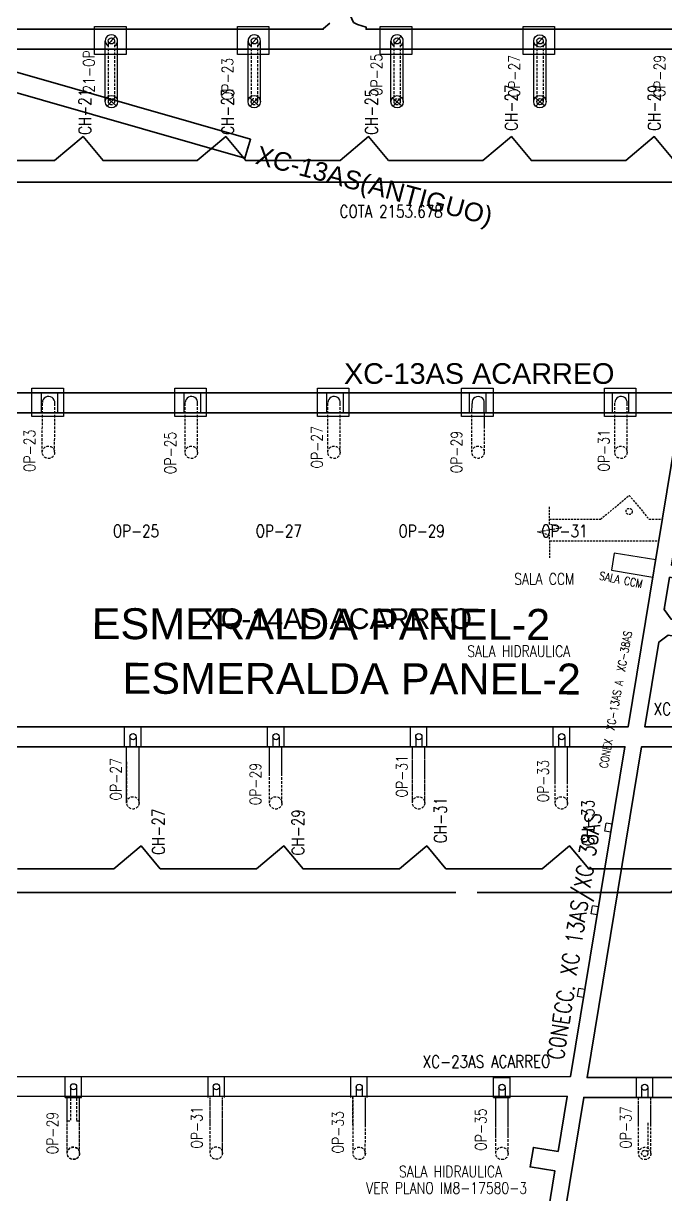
# Model space of a CAD drawing. Header units: millimetres. Extents: x -28 to 1943, y -5245 to 2752.
# Drawn here: x 1180.9 to 1336.6, y -2316.4 to -2032.4 of the extents above; entities that cross this region are included whole.
import ezdxf
from ezdxf.enums import TextEntityAlignment as Align

# ---------------------------------------------------------------- set-up
doc = ezdxf.new("R2010")
doc.units = ezdxf.units.MM
doc.linetypes.add('DASHED', pattern=[0.75, 0.5, -0.25])
doc.linetypes.add('HIDDEN', pattern=[0.375, 0.25, -0.125])
doc.styles.add('ARIAL', font='arial.ttf')
doc.styles.add('ROMANS', font='romans.shx', dxfattribs={"width": 0.8})

msp = doc.modelspace()

# ---------------------------------------------------------------- linework, layer by layer
at = {"linetype": 'Continuous'}
msp.add_line((1253.603, -2033.835), (999.477, -2033.835), dxfattribs=at)
for p, q in [((1198.153, -2039.962), (1198.153, -2033.138)), ((1198.153, -2033.138), (1205.794, -2033.138)), ((1205.794, -2033.138), (1205.794, -2039.962)), ((1200.719, -2051.373), (1200.719, -2036.633)), ((1203.719, -2051.373), (1203.719, -2036.633)), ((1235.36, -2051.372), (1235.36, -2036.633)), ((1238.36, -2051.372), (1238.36, -2036.633)), ((1270.001, -2051.401), (1270.001, -2036.633)), ((1273.001, -2051.401), (1273.001, -2036.633)), ((1304.642, -2051.371), (1304.642, -2036.633)), ((1307.642, -2051.371), (1307.642, -2036.633)), ((1205.794, -2039.962), (1198.153, -2039.962)), ((1309.717, -2039.962), (1302.076, -2039.962)), ((1201.096, -2050.38), (1203.342, -2052.367)), ((1201.225, -2052.497), (1203.213, -2050.25)), ((1235.737, -2050.379), (1237.983, -2052.366)), ((1235.866, -2052.496), (1237.854, -2050.249)), ((1270.378, -2050.408), (1272.624, -2052.395)), ((1270.507, -2052.525), (1272.495, -2050.278)), ((1305.019, -2050.378), (1307.265, -2052.365)), ((1305.148, -2052.495), (1307.136, -2050.248)), ((1240.577, -2214.597), (1240.577, -2207.782)), ((1240.577, -2214.597), (1240.577, -2207.782)), ((1243.577, -2214.597), (1243.577, -2207.782)), ((1243.577, -2214.597), (1243.577, -2207.782)), ((1226.919, -2290.224), (1226.919, -2292.445)), ((1228.419, -2290.224), (1228.419, -2292.445)), ((1261.56, -2290.322), (1261.56, -2292.543)), ((1263.06, -2290.322), (1263.06, -2292.542)), ((1296.201, -2290.322), (1296.201, -2292.54)), ((1297.701, -2290.322), (1297.701, -2292.54)), ((1330.815, -2290.33), (1330.815, -2292.782)), ((1332.315, -2290.33), (1332.315, -2292.782)), ((1191.502, -2298.457), (1191.502, -2292.805)), ((1194.502, -2298.457), (1194.502, -2292.804))]:
    msp.add_line(p, q)
at = {"color": 7, "linetype": 'Continuous'}
for p, q in [((1201.225, -2037.757), (1203.213, -2035.51)), ((1232.794, -2039.962), (1232.794, -2033.138)), ((1232.794, -2033.138), (1240.435, -2033.138)), ((1235.866, -2037.757), (1237.854, -2035.51)), ((1240.435, -2033.138), (1240.435, -2039.962)), ((1267.435, -2039.962), (1267.435, -2033.138)), ((1267.435, -2033.138), (1275.076, -2033.138)), ((1270.507, -2037.757), (1272.495, -2035.51)), ((1275.076, -2033.138), (1275.076, -2039.962)), ((1240.435, -2039.962), (1232.794, -2039.962)), ((1275.076, -2039.962), (1267.435, -2039.962)), ((1235.915, -2060.452), (1234.595, -2065.067)), ((1235.255, -2062.76), (1235.915, -2060.452)), ((1235.255, -2062.76), (1235.915, -2060.452)), ((1336.327, -2174.291), (1336.291, -2174.509)), ((1206.72, -2205.348), (1206.72, -2207.782)), ((1208.22, -2205.348), (1208.22, -2207.782)), ((1241.389, -2205.348), (1241.389, -2207.782)), ((1242.889, -2205.348), (1242.889, -2207.782)), ((1276.03, -2205.348), (1276.03, -2207.782)), ((1277.53, -2205.348), (1277.53, -2207.782)), ((1310.671, -2205.348), (1310.671, -2207.782)), ((1312.171, -2205.348), (1312.171, -2207.782)), ((1192.278, -2290.224), (1192.278, -2292.547)), ((1193.778, -2290.224), (1193.778, -2292.547))]:
    msp.add_line(p, q, dxfattribs=at)
at = {"color": 7}
for p, q in [((1302.076, -2039.962), (1302.076, -2033.138)), ((1302.076, -2033.138), (1309.717, -2033.138)), ((1305.148, -2037.757), (1307.136, -2035.51)), ((1309.717, -2033.138), (1309.717, -2039.962)), ((1182.937, -2127.675), (1182.937, -2120.851)), ((1182.937, -2120.851), (1190.578, -2120.851)), ((1190.578, -2120.851), (1190.578, -2127.675)), ((1217.587, -2127.675), (1217.587, -2120.851)), ((1217.587, -2120.851), (1225.228, -2120.851)), ((1225.228, -2120.851), (1225.228, -2127.675)), ((1252.174, -2127.675), (1252.174, -2120.851)), ((1252.174, -2120.851), (1259.815, -2120.851)), ((1259.815, -2120.851), (1259.815, -2127.675)), ((1287.124, -2127.675), (1287.124, -2120.851)), ((1287.124, -2120.851), (1294.765, -2120.851)), ((1294.765, -2120.851), (1294.765, -2127.675)), ((1321.769, -2127.675), (1321.769, -2120.851)), ((1321.769, -2120.851), (1329.411, -2120.851)), ((1329.411, -2120.851), (1329.411, -2127.675)), ((1323.733, -2126.772), (1323.733, -2121.972)), ((1327.733, -2126.772), (1327.733, -2121.972)), ((1289.651, -2126.782), (1289.673, -2124.53)), ((1292.651, -2126.782), (1292.65, -2124.53)), ((1190.578, -2127.675), (1182.937, -2127.675)), ((1225.228, -2127.675), (1217.587, -2127.675)), ((1259.815, -2127.675), (1252.174, -2127.675)), ((1294.765, -2127.675), (1287.124, -2127.675)), ((1292.651, -2126.782), (1292.651, -2129.983)), ((1329.411, -2127.675), (1321.769, -2127.675))]:
    msp.add_line(p, q, dxfattribs=at)
at = {"color": 8, "linetype": 'HIDDEN', "ltscale": 2.5}
for p, q in [((1201.469, -2036.633), (1201.469, -2051.373)), ((1202.969, -2036.633), (1202.969, -2051.373)), ((1236.11, -2036.632), (1236.11, -2051.372)), ((1237.61, -2036.632), (1237.61, -2051.372)), ((1270.751, -2036.633), (1270.751, -2051.401)), ((1272.251, -2036.633), (1272.251, -2051.401)), ((1305.392, -2036.631), (1305.392, -2051.371)), ((1306.892, -2036.631), (1306.892, -2051.371)), ((1185.45, -2136.382), (1185.475, -2124.346)), ((1188.45, -2136.39), (1188.465, -2124.346)), ((1220.1, -2136.382), (1220.125, -2124.346)), ((1223.1, -2136.39), (1223.115, -2124.346)), ((1254.702, -2136.382), (1254.702, -2124.346)), ((1257.702, -2136.382), (1257.702, -2124.346)), ((1324.292, -2136.382), (1324.317, -2124.346)), ((1327.292, -2136.382), (1327.307, -2124.346)), ((1289.637, -2136.382), (1289.651, -2126.782)), ((1292.651, -2129.983), (1292.624, -2136.28)), ((1205.938, -2221.465), (1205.908, -2207.782)), ((1205.938, -2221.465), (1205.908, -2207.782)), ((1205.938, -2221.465), (1205.908, -2207.782)), ((1208.908, -2221.467), (1208.908, -2207.782)), ((1208.908, -2221.467), (1208.908, -2207.782)), ((1208.908, -2221.467), (1208.908, -2207.782)), ((1240.577, -2221.431), (1240.577, -2207.782)), ((1243.577, -2221.431), (1243.577, -2207.782)), ((1275.218, -2221.208), (1275.218, -2207.782)), ((1275.218, -2216.306), (1275.218, -2207.782)), ((1275.218, -2216.306), (1275.218, -2207.782)), ((1278.218, -2221.208), (1278.218, -2207.782)), ((1278.218, -2216.306), (1278.218, -2207.782)), ((1278.218, -2216.306), (1278.218, -2207.782)), ((1309.859, -2221.543), (1309.859, -2207.782)), ((1309.859, -2216.306), (1309.859, -2207.782)), ((1309.859, -2216.306), (1309.859, -2207.782)), ((1312.859, -2221.543), (1312.859, -2207.782)), ((1312.859, -2216.306), (1312.859, -2207.782)), ((1312.859, -2216.306), (1312.859, -2207.782)), ((1240.577, -2221.431), (1240.577, -2214.607)), ((1240.577, -2221.431), (1240.577, -2214.607)), ((1243.577, -2221.431), (1243.577, -2214.607)), ((1243.577, -2221.431), (1243.577, -2214.607)), ((1275.218, -2221.389), (1275.218, -2216.306)), ((1275.218, -2221.389), (1275.218, -2216.306)), ((1278.218, -2221.387), (1278.218, -2216.306)), ((1278.218, -2221.387), (1278.218, -2216.306)), ((1309.859, -2221.543), (1309.859, -2216.306)), ((1309.859, -2221.543), (1309.859, -2216.306)), ((1312.859, -2221.543), (1312.859, -2216.306)), ((1312.859, -2221.543), (1312.859, -2216.306)), ((1192.278, -2290.224), (1192.278, -2298.457)), ((1193.778, -2290.224), (1193.778, -2298.457)), ((1226.143, -2306.285), (1226.143, -2292.805)), ((1226.143, -2299.532), (1226.143, -2292.805)), ((1226.143, -2299.532), (1226.143, -2292.805)), ((1229.143, -2306.284), (1229.143, -2292.804)), ((1229.143, -2299.531), (1229.143, -2292.804)), ((1229.143, -2299.531), (1229.143, -2292.804)), ((1260.813, -2306.38), (1260.806, -2292.543)), ((1260.81, -2299.603), (1260.81, -2292.838)), ((1260.81, -2299.603), (1260.81, -2292.838)), ((1263.795, -2306.567), (1263.825, -2292.542)), ((1263.81, -2299.603), (1263.81, -2292.84)), ((1263.81, -2299.603), (1263.81, -2292.84)), ((1295.425, -2306.382), (1295.425, -2292.54)), ((1295.425, -2296.497), (1295.425, -2292.866)), ((1295.425, -2296.497), (1295.425, -2292.866)), ((1298.425, -2306.382), (1298.425, -2292.54)), ((1298.425, -2296.497), (1298.425, -2292.869)), ((1298.425, -2296.497), (1298.425, -2292.869)), ((1330.066, -2306.42), (1330.066, -2292.782)), ((1330.066, -2295.284), (1330.066, -2292.88)), ((1330.066, -2295.284), (1330.066, -2292.88)), ((1333.065, -2306.382), (1333.067, -2292.782)), ((1333.066, -2295.284), (1333.066, -2292.88)), ((1333.066, -2295.284), (1333.066, -2292.88)), ((1295.425, -2301.921), (1295.425, -2296.497)), ((1295.425, -2301.921), (1295.425, -2296.497)), ((1298.425, -2301.921), (1298.425, -2296.497)), ((1298.425, -2301.921), (1298.425, -2296.497)), ((1330.066, -2299.18), (1330.066, -2295.284)), ((1330.066, -2299.18), (1330.066, -2295.284)), ((1333.066, -2299.18), (1333.066, -2295.284)), ((1333.066, -2299.18), (1333.066, -2295.284)), ((1191.502, -2306.402), (1191.502, -2298.457)), ((1191.502, -2298.457), (1192.278, -2298.457)), ((1191.502, -2306.298), (1191.502, -2298.457)), ((1191.502, -2298.457), (1192.278, -2298.457)), ((1191.502, -2306.298), (1191.502, -2298.457)), ((1191.502, -2298.457), (1192.278, -2298.457)), ((1193.778, -2298.457), (1194.502, -2298.457)), ((1193.778, -2298.457), (1194.502, -2298.457)), ((1193.778, -2298.457), (1194.502, -2298.457)), ((1194.502, -2306.402), (1194.502, -2298.457)), ((1194.502, -2306.257), (1194.502, -2298.457)), ((1194.502, -2306.257), (1194.502, -2298.457)), ((1226.147, -2306.308), (1226.143, -2299.532)), ((1226.147, -2306.308), (1226.143, -2299.532)), ((1229.128, -2306.495), (1229.143, -2299.531)), ((1229.128, -2306.495), (1229.143, -2299.531)), ((1260.813, -2306.38), (1260.81, -2299.603)), ((1260.813, -2306.38), (1260.81, -2299.603)), ((1260.813, -2306.38), (1260.81, -2299.603)), ((1263.795, -2306.567), (1263.81, -2299.603)), ((1263.795, -2306.567), (1263.81, -2299.603)), ((1263.795, -2306.567), (1263.81, -2299.603)), ((1330.066, -2306.42), (1330.066, -2299.18)), ((1330.066, -2306.42), (1330.066, -2299.18)), ((1332.315, -2298.995), (1332.315, -2306.364)), ((1333.065, -2306.382), (1333.066, -2299.18)), ((1333.065, -2306.382), (1333.066, -2299.18)), ((1295.425, -2306.39), (1295.425, -2301.921)), ((1295.425, -2306.39), (1295.425, -2301.921)), ((1298.425, -2306.383), (1298.425, -2301.921)), ((1298.425, -2306.383), (1298.425, -2301.921))]:
    msp.add_line(p, q, dxfattribs=at)
at = {"color": 7, "lineweight": 35}
msp.add_line((1235.915, -2060.452), (1234.595, -2065.067), dxfattribs=at)
at = {"color": 3}
for p, q in [((1185.223, -2126.782), (1185.223, -2121.982)), ((1189.223, -2126.782), (1189.223, -2121.982)), ((1219.873, -2126.782), (1219.873, -2121.982)), ((1223.873, -2126.782), (1223.873, -2121.982)), ((1254.479, -2126.782), (1254.479, -2121.982)), ((1258.479, -2126.782), (1258.479, -2121.982)), ((1289.099, -2126.782), (1289.099, -2121.982)), ((1293.099, -2126.782), (1293.099, -2121.982)), ((1205.408, -2207.782), (1205.408, -2202.982)), ((1209.408, -2207.782), (1209.408, -2202.982)), ((1240.077, -2207.782), (1240.077, -2202.982)), ((1244.077, -2207.782), (1244.077, -2202.982)), ((1274.718, -2207.782), (1274.718, -2202.982)), ((1278.718, -2207.782), (1278.718, -2202.982)), ((1309.359, -2207.782), (1309.359, -2202.982)), ((1313.359, -2207.782), (1313.359, -2202.982)), ((1205.908, -2221.467), (1205.908, -2207.782)), ((1208.908, -2221.467), (1208.908, -2207.782)), ((1191.002, -2292.782), (1191.002, -2287.982)), ((1195.002, -2292.782), (1195.002, -2287.982)), ((1225.643, -2292.782), (1225.643, -2287.982)), ((1229.643, -2292.782), (1229.643, -2287.982)), ((1260.284, -2292.782), (1260.284, -2287.982)), ((1264.284, -2292.782), (1264.284, -2287.982)), ((1294.925, -2292.782), (1294.925, -2287.982)), ((1294.925, -2287.982), (1298.925, -2287.982)), ((1298.925, -2292.782), (1298.925, -2287.982)), ((1329.566, -2292.782), (1329.566, -2287.982)), ((1333.566, -2292.782), (1333.566, -2287.982)), ((1191.002, -2292.782), (1195.002, -2292.782)), ((1294.925, -2292.782), (1298.925, -2292.782))]:
    msp.add_line(p, q, dxfattribs=at)
at = {"color": 8, "linetype": 'DASHED'}
for p, q in [((1320.852, -2152.635), (1327.769, -2146.83)), ((1327.769, -2146.83), (1332.64, -2152.635)), ((1308.452, -2153.831), (1308.445, -2149.508)), ((1305.55, -2155.653), (1311.48, -2154.633)), ((1308.45, -2152.635), (1320.852, -2152.635)), ((1311.48, -2154.633), (1308.452, -2153.831)), ((1308.506, -2156.496), (1305.55, -2155.653)), ((1308.515, -2161.988), (1308.506, -2156.496)), ((1308.508, -2157.835), (1334.987, -2157.835))]:
    msp.add_line(p, q, dxfattribs=at)
at = {"color": 9, "linetype": 'DASHED'}
msp.add_line((1332.64, -2152.635), (1335.845, -2152.635), dxfattribs=at)
at = {"color": 3, "linetype": 'Continuous'}
for p, q in [((1324.156, -2160.825), (1323.472, -2164.969)), ((1334.22, -2162.486), (1324.156, -2160.825)), ((1323.472, -2164.969), (1333.537, -2166.63)), ((1321.851, -2228.248), (1322.177, -2226.275)), ((1323.331, -2228.492), (1321.851, -2228.248)), ((1323.657, -2226.519), (1322.177, -2226.275)), ((1318.544, -2248.297), (1318.869, -2246.324)), ((1320.024, -2248.541), (1318.544, -2248.297)), ((1320.349, -2246.568), (1318.869, -2246.324)), ((1315.236, -2268.346), (1315.562, -2266.373)), ((1316.716, -2268.59), (1315.236, -2268.346)), ((1317.042, -2266.617), (1315.562, -2266.373))]:
    msp.add_line(p, q, dxfattribs=at)
at = {"color": 7, "lineweight": 35}
for points in [[(1530.027, -2050.309), (1483.68, -2037.185, 0.0586848), (1455.243, -2033.835), (1263.992, -2033.835), (1263.992, -2033.291), (1261.936, -2032.702), (1260.92, -2032.168), (1260.128, -2030.411), (1260.066, -2028.713), (1259.925, -2027.068), (1259.785, -2025.578), (1259.785, -2024.024), (1260.033, -2021.426), (1260.255, -2018.822), (1260.321, -2016.856), (1260.537, -2014.918), (1260.726, -2013.014), (1260.58, -2011.314), (1259.882, -2010.68), (1259.882, -2007.356), (1273.28, -2007.356), (1273.28, -1983.736), (1259.882, -1983.736)], [(1530.027, -2050.309), (1483.68, -2037.185, 0.0586848), (1455.243, -2033.835), (1263.992, -2033.835), (1263.992, -2033.291), (1261.936, -2032.702), (1260.92, -2032.168), (1260.128, -2030.411), (1260.066, -2028.713), (1259.925, -2027.068), (1259.785, -2025.578), (1259.785, -2024.024), (1260.033, -2021.426), (1260.255, -2018.822), (1260.321, -2016.856), (1260.537, -2014.918), (1260.726, -2013.014), (1260.58, -2011.314), (1259.882, -2010.68), (1259.882, -2007.356), (1273.28, -2007.356), (1273.28, -1983.736), (1259.882, -1983.736)], [(1234.595, -2065.067), (1160.563, -2043.903, 0.0587787), (1123.748, -2038.635), (999.477, -2038.635, 0.1237709), (943.864, -2052.616), (932.498, -2059.573, 0.1437347), (890.879, -2111.111), (879.599, -2138.257, -0.1018999), (918.74, -2104.948, -0.1552807), (992.288, -2091.287)], [(1234.595, -2065.067), (1160.563, -2043.903, 0.0587787), (1123.748, -2038.635), (999.477, -2038.635, 0.1237709), (943.864, -2052.616), (932.498, -2059.573, 0.1437347), (890.879, -2111.111), (879.599, -2138.257, -0.1018999), (918.74, -2104.948, -0.1552807), (992.288, -2091.287)], [(1235.915, -2060.452), (1164.504, -2040.037), (1164.361, -2038.635), (1455.243, -2038.635, -0.0607154), (1483.489, -2042.078), (1640.169, -2086.495), (1639.109, -2090.203), (1642.3, -2091.115), (1643.305, -2087.383), (1730.134, -2111.964, -0.043646), (1749.281, -2119.266), (1740.751, -2136.189), (1737.885, -2151.86), (1735.79, -2153.307), (1691.725, -2145.248), (1653.168, -2138.196), (1652.133, -2133.237), (1648.609, -2133.972), (1649.345, -2137.497), (1576.529, -2124.169, 0.0418188), (1555.859, -2121.982), (1381.999, -2121.982), (1379.999, -2119.982)], [(1235.915, -2060.452), (1164.504, -2040.037), (1164.361, -2038.635), (1455.243, -2038.635, -0.0607154), (1483.489, -2042.078), (1640.169, -2086.495), (1639.109, -2090.203), (1642.3, -2091.115), (1643.305, -2087.383), (1730.134, -2111.964, -0.043646), (1749.281, -2119.266), (1740.751, -2136.189), (1737.885, -2151.86), (1735.79, -2153.307), (1691.725, -2145.248), (1653.168, -2138.196), (1652.133, -2133.237), (1648.609, -2133.972), (1649.345, -2137.497), (1576.529, -2124.169, 0.0418188), (1555.859, -2121.982), (1381.999, -2121.982), (1379.999, -2119.982)], [(992.353, -2091.295), (991.996, -2096.089, 0.011106), (986.803, -2095.529), (985.749, -2096.583), (985.749, -2120.982, 0.4142136), (986.749, -2121.982), (1373.499, -2121.982), (1375.499, -2119.982)], [(992.353, -2091.295), (991.996, -2096.089, 0.011106), (986.803, -2095.529), (985.749, -2096.583), (985.749, -2120.982, 0.4142136), (986.749, -2121.982), (1373.499, -2121.982), (1375.499, -2119.982)], [(1759.731, -2202.982), (1331.594, -2202.982), (1334.989, -2182.402), (1337.288, -2180.754), (1347.316, -2182.409), (1347.644, -2178.409), (1337.939, -2176.808), (1336.291, -2174.509), (1337.581, -2166.689), (1341.149, -2167.277), (1341.637, -2164.317), (1338.069, -2163.729), (1341.41, -2143.475), (1347.399, -2144.465), (1348.182, -2139.729), (1342.192, -2138.739), (1344.164, -2126.782), (1555.859, -2126.796, -0.0423274)], [(1759.731, -2202.982), (1331.594, -2202.982), (1334.989, -2182.402), (1337.288, -2180.754), (1347.316, -2182.409), (1347.644, -2178.409), (1337.939, -2176.808), (1336.291, -2174.509), (1337.581, -2166.689), (1341.149, -2167.277), (1341.637, -2164.317), (1338.069, -2163.729), (1341.41, -2143.475), (1347.399, -2144.465), (1348.182, -2139.729), (1342.192, -2138.739), (1344.164, -2126.782), (1555.859, -2126.796, -0.0423274)], [(1811.638, -2238.135), (1819.446, -2226.379, 0.139394), (1758.012, -2207.782), (1330.802, -2207.782), (1317.571, -2287.982), (1762.667, -2287.932, -0.0927315), (1806.811, -2296.86), (1810.604, -2288.273), (1810.604, -2242.335)], [(1811.638, -2238.135), (1819.446, -2226.379, 0.139394), (1758.012, -2207.782), (1330.802, -2207.782), (1317.571, -2287.982), (1762.667, -2287.932, -0.0927315), (1806.811, -2296.86), (1810.604, -2288.273), (1810.604, -2242.335)], [(1306.259, -2356.553), (1316.779, -2292.782), (1763.079, -2292.782, -0.2496155), (1859.55, -2346.261, -0.0273997)], [(1306.259, -2356.553), (1316.779, -2292.782), (1763.079, -2292.782, -0.2496155), (1859.55, -2346.261, -0.0273997)]]:
    msp.add_lwpolyline(points, format="xyb", dxfattribs=at)
for points in [[(999.477, -2033.835), (1253.603, -2033.835), (1253.67, -2033.602), (1255.198, -2032.334)], [(999.477, -2033.835), (1253.603, -2033.835), (1253.67, -2033.602), (1255.198, -2032.334)], [(1340.11, -2126.782), (1327.54, -2202.982), (1088.754, -2202.982), (1091.511, -2187.519), (1097.419, -2188.572), (1098.262, -2183.847), (1092.354, -2182.793), (1102.34, -2126.782), (1340.11, -2126.782)], [(1340.11, -2126.782), (1327.54, -2202.982), (1088.754, -2202.982), (1091.511, -2187.519), (1097.419, -2188.572), (1098.262, -2183.847), (1092.354, -2182.793), (1102.34, -2126.782), (1340.11, -2126.782)], [(1033.87, -2287.779), (1313.557, -2287.739), (1326.748, -2207.782), (1007.755, -2207.782)], [(1033.87, -2287.779), (1313.557, -2287.739), (1326.748, -2207.782), (1007.755, -2207.782)], [(1027.938, -2292.525), (1312.766, -2292.539), (1310.561, -2305.902), (1304.555, -2304.908), (1303.772, -2309.644), (1309.78, -2310.638), (1306.506, -2330.484)], [(1027.938, -2292.525), (1312.766, -2292.539), (1310.561, -2305.902), (1304.555, -2304.908), (1303.772, -2309.644), (1309.78, -2310.638), (1306.506, -2330.484)]]:
    msp.add_lwpolyline(points, dxfattribs=at)
at = {"color": 254, "lineweight": 35}
for points in [[(1338.723, -2065.658), (1333.858, -2059.859), (1326.947, -2065.658), (1304.082, -2065.658), (1299.217, -2059.859), (1292.306, -2065.658), (1269.441, -2065.658), (1264.576, -2059.859), (1257.665, -2065.658), (1234.816, -2065.658), (1229.951, -2059.859), (1223.04, -2065.658), (1200.21, -2065.658), (1195.345, -2059.859), (1188.434, -2065.658), (1165.517, -2065.658)], [(1045.256, -2070.858), (1170.164, -2070.858), (1170.164, -2080.858), (1175.364, -2080.858), (1175.364, -2070.858), (1449.823, -2070.858), (1451.823, -2072.858)], [(1338.056, -2237.385), (1317.996, -2237.385), (1313.336, -2231.83), (1306.716, -2237.385), (1283.355, -2237.385), (1278.695, -2231.83), (1272.075, -2237.385), (1248.714, -2237.385), (1244.054, -2231.83), (1237.434, -2237.385), (1214.073, -2237.385), (1209.413, -2231.83), (1202.793, -2237.385), (1179.432, -2237.385)], [(1285.724, -2243.085), (976.848, -2243.085), (976.861, -2258.646), (976.871, -2272.171), (982.9, -2279.068), (976.881, -2284.329), (976.902, -2309.718), (982.9, -2316.62)], [(1358.549, -2242.835), (1338.056, -2242.835), (1338.056, -2243.085), (1290.924, -2243.085)]]:
    msp.add_lwpolyline(points, dxfattribs=at)
at = {"color": 7, "linetype": 'Continuous'}
for centre in [(1202.219, -2036.633), (1236.86, -2036.633), (1271.501, -2036.633), (1207.47, -2205.348), (1242.139, -2205.348), (1276.78, -2205.348), (1311.421, -2205.348), (1193.028, -2290.224), (1227.669, -2290.224), (1262.31, -2290.322), (1296.951, -2290.322)]:
    msp.add_circle(centre, 0.75, dxfattribs=at)
for centre, radius in [((1306.142, -2036.633), 1.5), ((1202.219, -2051.373), 1.5), ((1236.86, -2051.372), 1.5), ((1271.501, -2051.401), 1.5), ((1306.142, -2051.371), 1.5), ((1306.142, -2051.371), 0.75), ((1331.565, -2290.33), 0.75)]:
    msp.add_circle(centre, radius)
at = {"color": 7}
msp.add_circle((1306.142, -2036.633), 0.75, dxfattribs=at)
at = {"color": 8, "linetype": 'HIDDEN', "ltscale": 2.5}
for centre, radius in [((1202.219, -2051.373), 0.75), ((1236.86, -2051.372), 0.75), ((1271.501, -2051.401), 0.75), ((1186.95, -2136.382), 1.5), ((1221.6, -2136.382), 1.5), ((1256.187, -2136.382), 1.5), ((1291.137, -2136.382), 1.487), ((1325.792, -2136.382), 1.5), ((1207.436, -2221.382), 1.5), ((1207.436, -2221.382), 1.5), ((1207.436, -2221.382), 1.5), ((1242.077, -2221.382), 1.5), ((1242.077, -2221.382), 1.5), ((1242.077, -2221.382), 1.5), ((1276.718, -2221.382), 1.5), ((1276.718, -2221.382), 1.5), ((1276.718, -2221.382), 1.5), ((1311.359, -2221.382), 1.5), ((1311.359, -2221.382), 1.5), ((1311.359, -2221.382), 1.5), ((1193.002, -2306.285), 1.5), ((1193.002, -2306.285), 1.5), ((1193.002, -2306.382), 1.5), ((1227.643, -2306.285), 1.5), ((1227.643, -2306.285), 1.5), ((1227.643, -2306.285), 1.5), ((1262.31, -2306.356), 1.5), ((1262.31, -2306.356), 1.5), ((1262.31, -2306.356), 1.5), ((1262.31, -2306.356), 1.5), ((1296.925, -2306.382), 1.5), ((1296.925, -2306.382), 1.5), ((1296.925, -2306.382), 1.5), ((1331.566, -2306.382), 1.5), ((1331.566, -2306.382), 1.5), ((1331.566, -2306.382), 1.5), ((1331.565, -2306.364), 0.75)]:
    msp.add_circle(centre, radius, dxfattribs=at)
at = {"color": 8, "linetype": 'DASHED'}
msp.add_circle((1327.783, -2150.735), 0.75, dxfattribs=at)
for centre, start, end in [((1202.219, -2036.633), 300, 240), ((1236.86, -2036.633), 300, 240), ((1271.501, -2036.633), 300, 240), ((1256.212, -2124.346), 353.39025, 180)]:
    msp.add_arc(centre, 1.5, start, end)
at = {"color": 7}
for centre, start, end in [((1186.975, -2124.346), 353.31948, 180), ((1221.625, -2124.346), 353.31948, 180), ((1291.161, -2124.346), 352.9345, 187.10468), ((1325.817, -2124.346), 353.31952, 180)]:
    msp.add_arc(centre, 1.5, start, end, dxfattribs=at)
at = {"color": 7, "linetype": 'Continuous'}
msp.add_point((1202.219, -2036.633), dxfattribs=at)

# ---------------------------------------------------------------- texts
at = {"color": 7, "style": 'ROMANS', "width": 0.8}
for s, height, rotation, p in [('21-OP', 2.75, 90, (1198.149, -2049.201)), ('21-OP', 2.75, 90, (1198.149, -2049.201)), ('OP-23', 2.75, 90, (1231.745, -2051.03)), ('OP-23', 2.75, 90, (1231.745, -2051.03)), ('OP-25', 2.75, 90, (1267.872, -2050.041)), ('OP-25', 2.75, 90, (1267.872, -2050.041)), ('OP-27', 2.75, 90, (1301.28, -2050.335)), ('OP-29', 2.75, 90, (1336.527, -2050.335)), ('OP-29', 2.75, 90, (1336.527, -2050.335)), ('OP-23', 2.75, 90, (1183.735, -2141.2)), ('OP-25', 2.75, 90, (1217.882, -2141.695)), ('OP-27', 2.75, 90, (1253.429, -2140.319)), ('OP-29', 2.75, 90, (1287.28, -2141.494)), ('OP-31', 2.75, 90, (1323.027, -2141.075)), ('OP-27', 2.75, 90, (1204.677, -2220.817)), ('OP-31', 2.75, 90, (1274.028, -2220.089)), ('OP-33', 2.75, 90, (1308.295, -2221.251)), ('OP-29', 2.75, 90, (1238.528, -2221.992)), ('C0NECC. XC 13AS/XC 38AS', 4, 81.06572, (1311.795, -2283.9)), ('OP-29', 2.75, 90, (1189.281, -2306.584)), ('OP-31', 2.75, 90, (1224.271, -2305.236)), ('OP-33', 2.75, 90, (1258.538, -2306.398)), ('OP-35', 2.75, 90, (1293.189, -2305.756)), ('OP-37', 2.75, 90, (1328.33, -2305.262))]:
    msp.add_text(s, height=height, rotation=rotation, dxfattribs=at).set_placement(p)
at = {"color": 254, "style": 'ROMANS', "width": 0.8}
for s, height, rotation, p in [('CH-21', 3, 90, (1197.293, -2059.442)), ('CH-23', 3, 90, (1231.899, -2059.442)), ('CH-25', 3, 90, (1266.8, -2059.442)), ('CH-27', 3, 90, (1300.726, -2058.452)), ('CH-29', 3, 90, (1335.367, -2058.452)), ('SALA CCM', 2, 348.70966, (1320.415, -2167.24)), ('CONEX  XC-13AS A  XC-38AS', 2, 79.768, (1322.521, -2213.113)), ('XC-18AS ACARREO', 3, 0.16421, (1333.735, -2200.128)), ('CH-27', 3, 90, (1215.13, -2234.008)), ('CH-31', 3, 90, (1283.524, -2231.154)), ('CH-33', 3, 90, (1319.294, -2231.835)), ('CH-29', 3, 90, (1248.958, -2234.14)), ('XC-23AS ACARREO', 3, 0.16421, (1277.718, -2285.656))]:
    msp.add_text(s, height=height, rotation=rotation, dxfattribs=at).set_placement(p)
at = {"color": 7, "style": 'ARIAL'}
msp.add_text('XC-13AS(ANTIGUO)', height=4.5, rotation=345.18024, dxfattribs=at).set_placement((1236.87, -2066.35))
at = {"color": 254, "linetype": 'Continuous', "style": 'ROMANS', "width": 0.8}
msp.add_text('COTA 2153.678', height=3, dxfattribs=at).set_placement((1257.566, -2079.494))
at = {"color": 7, "style": 'ARIAL'}
for s, p in [('XC-13AS ACARREO', (1258.625, -2119.79)), ('XC-14AS ACARREO', (1224.074, -2179.232))]:
    msp.add_text(s, height=5, dxfattribs=at).set_placement(p)
at = {"color": 7, "lineweight": 20, "style": 'ROMANS', "width": 0.8}
for s, p in [('OP-25', (1208.163, -2155.483)), ('OP-27', (1242.805, -2155.483)), ('OP-29', (1277.444, -2155.483)), ('OP-31', (1312.086, -2155.483))]:
    msp.add_text(s, height=3, dxfattribs=at).set_placement(p, align=Align.MIDDLE)
at = {"color": 7, "style": 'ROMANS', "width": 0.8}
for s, p in [('SALA CCM', (1299.901, -2168.476)), ('SALA HIDRAULICA', (1271.975, -2312.162)), ('VER PLANO IM8-17580-3', (1264.001, -2316.147))]:
    msp.add_text(s, height=2.75, dxfattribs=at).set_placement(p)
at = {"color": 254, "style": 'ARIAL'}
msp.add_text('ESMERALDA PANEL-2', height=7.5, rotation=359.9022, dxfattribs=at).set_placement((1197.41, -2181.68))
at = {"style": 'ROMANS', "width": 0.8}
msp.add_text('SALA HIDRAULICA', height=2.75, dxfattribs=at).set_placement((1288.515, -2185.999))
at = {"color": 1, "style": 'ARIAL'}
msp.add_text('ESMERALDA PANEL-2', height=7.5, rotation=359.9022, dxfattribs=at).set_placement((1204.871, -2194.926))

doc.saveas('drawing.dxf')
